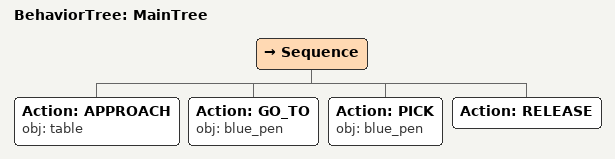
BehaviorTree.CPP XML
<root main_tree_to_execute="MainTree">
  <BehaviorTree ID="MainTree">
    <Sequence>
      <!-- Approach table -->
      <Action ID="APPROACH" obj="table" />
      <!-- Go to blue_pen -->
      <Action ID="GO_TO" obj="blue_pen" />
      <!-- Pick blue_pen -->
      <Action ID="PICK" obj="blue_pen" />
      <!-- Release -->
      <Action ID="RELEASE" />
    </Sequence>
  </BehaviorTree>
</root>
